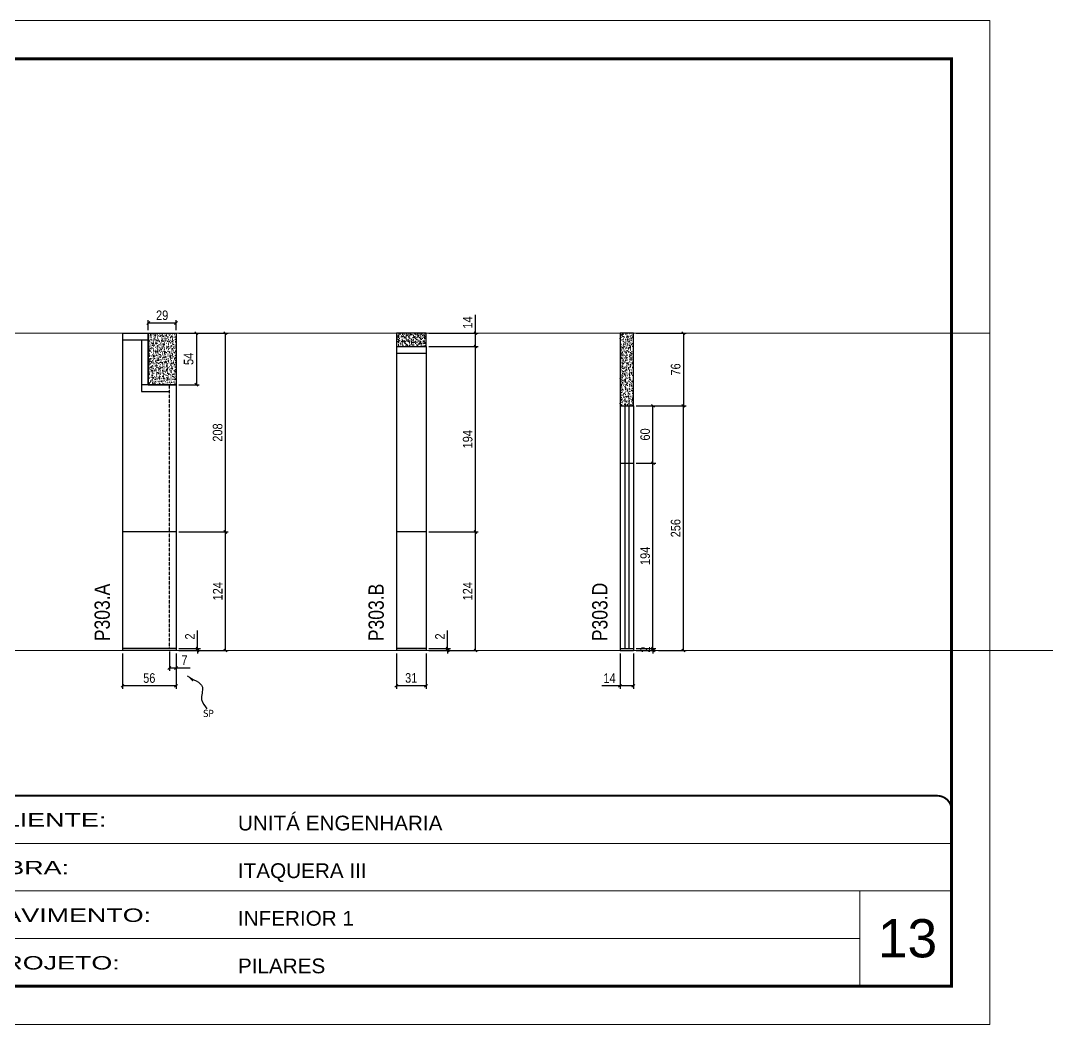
# Model space of a CAD drawing. Extents: x 2282 to 12463, y 760 to 16806.
# Drawn here: x 3356 to 4430, y 12245 to 13295 of the extents above; entities that cross this region are included whole.
import ezdxf

# ---------------------------------------------------------------- set-up
doc = ezdxf.new("R2010")
doc.units = 0
for name, pattern in [('CONTINUO', [0]), ('DASHED', [0.75, 0.5, -0.25]), ('HIDDEN', [0.375, 0.25, -0.125])]:
    doc.linetypes.add(name, pattern=pattern)
for name, color, linetype, lineweight in [('CARIMBO', 255, 'Continuous', 9), ('Folhas', 255, 'Continuous', 9), ('SARRAFO DE PRESSAO', 251, 'DASHED', 9)]:
    doc.layers.add(name, color=color, linetype=linetype, lineweight=lineweight)
for name, color, linetype in [('COTA', 241, 'Continuous'), ('NOMENCLATURA', 7, 'Continuous'), ('Painéis', 200, 'Continuous'), ('SARR_2.2x7', 40, 'Continuous'), ('SARR_EDITAR', 141, 'Continuous'), ('texto', 7, 'Continuous')]:
    doc.layers.add(name, color=color, linetype=linetype)
doc.styles.add('ARIAL', font='arial.ttf')
doc.styles.add('ARIAL_NARROW', font='ARIALN.TTF', dxfattribs={"height": 0.2})
doc.styles.add('COTA TECNICA', font='techl___.ttf', dxfattribs={"height": 10})
doc.styles.add('COTA TECNICA-50', font='techl___.ttf', dxfattribs={"height": 10})
doc.styles.get("Standard").update_dxf_attribs({"font": 'arial.ttf'})
doc.styles.add('Tecnologia', font='')
doc.styles.get('Tecnologia').set_extended_font_data('Forgotten Futurist')
doc.dimstyles.new('COTA PAINEL-50', dxfattribs={"dimtxt": 10, "dimasz": 3, "dimexe": 3, "dimexo": 3, "dimgap": 3, "dimtad": 1, "dimdec": 1, "dimzin": 12, "dimdsep": 46, "dimtxsty": 'COTA TECNICA-50', "dimblk1": 'OBLIQUE', "dimblk2": 'OBLIQUE', "dimsah": 1, "dimcen": 0.9, "dimclrd": 4, "dimclre": 4, "dimclrt": 240, "dimadec": 1, "dimazin": 3, "dimtfac": 1, "dimtdec": 1, "dimtmove": 0, "dimatfit": 3, "dimfxl": 1, "dimtolj": 1, "dimtzin": 12, "dimarcsym": 0})
doc.dimstyles.new('PAINEL', dxfattribs={"dimtxt": 10, "dimasz": 3, "dimexe": 3, "dimexo": 3, "dimgap": 3, "dimtad": 1, "dimdec": 1, "dimzin": 12, "dimdsep": 46, "dimtxsty": 'COTA TECNICA', "dimblk1": 'OBLIQUE', "dimblk2": 'OBLIQUE', "dimsah": 1, "dimcen": 0.9, "dimclrd": 4, "dimclre": 4, "dimclrt": 240, "dimadec": 1, "dimazin": 3, "dimtfac": 1, "dimtdec": 1, "dimtmove": 0, "dimatfit": 3, "dimfxl": 1, "dimtolj": 1, "dimtzin": 12, "dimarcsym": 0})
doc.dimstyles.get("Standard").update_dxf_attribs({"dimtxt": 0.18, "dimasz": 0.18, "dimexe": 0.18, "dimexo": 0.0625, "dimgap": 0.09, "dimtad": 0, "dimtih": 1, "dimtoh": 1, "dimdec": 4, "dimzin": 0, "dimdsep": 46, "dimtxsty": 'Standard', "dimcen": 0.09, "dimadec": 0, "dimazin": 0, "dimtfac": 1, "dimtdec": 4, "dimtofl": 0, "dimtmove": 0, "dimatfit": 3, "dimfxl": 1, "dimtolj": 1, "dimtzin": 0, "dimarcsym": 0})

# ---------------------------------------------------------------- blocks, each defined once
blk = doc.blocks.new('9999999999')
at = {"color": 30, "linetype": 'CONTINUO'}
for p, q in [((98564.6, 34230.2), (98564.6, 34429.4)), ((98564.6, 34379.6), (99584, 34379.6)), ((98564.6, 34329.8), (99488, 34329.8)), ((99584, 34329.8), (99488, 34329.8)), ((99488, 34329.8), (99488, 34230.2)), ((98564.6, 34280), (99488, 34280))]:
    blk.add_line(p, q, dxfattribs=at)
at = {"color": 30, "linetype": 'CONTINUO', "const_width": 2}
blk.add_lwpolyline([(99584, 34230.2), (99584, 34414.4, 0.414214), (99569, 34429.4), (98229, 34429.4, 0.414214), (98214, 34414.4), (98214, 34245.2, 0.414214), (98229, 34230.2), (99584, 34230.2)], format="xyb", dxfattribs=at)
at = {"layer": 'Folhas'}
blk.add_lwpolyline([(98139, 34190.2), (99624, 34190.2), (99624, 35240.2), (98139, 35240.2)], close=True, dxfattribs=at)
at = {"layer": 'Folhas', "color": 30, "const_width": 3}
blk.add_lwpolyline([(98214, 34230.2), (99584, 34230.2), (99584, 35200.2), (98214, 35200.2)], close=True, dxfattribs=at)
at = {"color": 7, "linetype": 'Continuous', "ltscale": 5, "style": 'ARIAL'}
for s, height, p in [('UNITÁ ENGENHARIA', 15.483, (98837.7, 34393.1)), ('ITAQUERA III', 15.483, (98837.7, 34343.3)), ('INFERIOR 1', 15.48, (98837.7, 34293.5)), ('NOVA SISTEMAS CONSTRUTIVOS', 11.059, (98263.2, 34267.2)), ('PILARES', 15.48, (98837.7, 34243.7))]:
    blk.add_text(s, height=height, dxfattribs=at).set_placement(p)
at = {"layer": 'Folhas', "color": 7, "style": 'Tecnologia', "width": 1.5}
for s, p in [('CLIENTE:', (98573.7, 34397.2)), ('OBRA:', (98573.7, 34347.3)), ('PAVIMENTO:', (98573.7, 34297.5)), ('PROJETO:', (98573.7, 34247.7))]:
    blk.add_text(s, height=14, dxfattribs=at).set_placement(p)
blk = doc.blocks.new('_Oblique')
at = {"color": 0, "linetype": 'ByBlock', "lineweight": -2}
blk.add_line((-0.5, -0.5), (0.5, 0.5), dxfattribs=at)
blk = doc.blocks.new('*D311')
at = {"layer": 'COTA', "color": 4, "lineweight": -2, "transparency": 16777216}
for p, q in [((3541.4, 12638.5), (3541.4, 12657.3)), ((3521.9, 12638.5), (3544.4, 12638.5)), ((3521.9, 12636.5), (3544.4, 12636.5)), ((3541.4, 12636.5), (3541.4, 12638.5)), ((3541.4, 12636.5), (3541.4, 12633.5))]:
    blk.add_line(p, q, dxfattribs=at)
at = {"layer": 'Defpoints', "color": 0, "transparency": 16777216}
for p in [(3518.9, 12638.5), (3518.9, 12636.5), (3541.4, 12636.5)]:
    blk.add_point(p, dxfattribs=at)
at = {"layer": 'COTA', "color": 4, "lineweight": -2, "transparency": 16777216, "xscale": 3, "yscale": 3, "zscale": 3}
for p, rotation in [((3541.4, 12638.5), 270), ((3541.4, 12636.5), 90)]:
    blk.add_blockref('_Oblique', p, dxfattribs=dict(at, rotation=rotation))
at = {"layer": 'COTA', "color": 240, "transparency": 16777216, "insert": (3533.4, 12651.2), "char_height": 10, "attachment_point": 5, "rotation": 90, "style": 'COTA TECNICA-50'}
blk.add_mtext('\\A1;2', dxfattribs=at)
blk = doc.blocks.new('*D312')
at = {"layer": 'COTA', "color": 4, "linetype": 'ByBlock', "lineweight": -2, "transparency": 16777216}
for p, q in [((3521.9, 12760.5), (3573.5, 12760.5)), ((3570.5, 12636.5), (3570.5, 12760.5)), ((3521.9, 12636.5), (3573.5, 12636.5))]:
    blk.add_line(p, q, dxfattribs=at)
at = {"layer": 'Defpoints', "color": 0, "linetype": 'ByBlock', "transparency": 16777216}
for p in [(3518.9, 12760.5), (3570.5, 12760.5), (3518.9, 12636.5)]:
    blk.add_point(p, dxfattribs=at)
at = {"layer": 'COTA', "color": 4, "linetype": 'ByBlock', "lineweight": -2, "transparency": 16777216, "xscale": 3, "yscale": 3, "zscale": 3}
for p, rotation in [((3570.5, 12760.5), 90), ((3570.5, 12636.5), 270)]:
    blk.add_blockref('_Oblique', p, dxfattribs=dict(at, rotation=rotation))
at = {"layer": 'COTA', "color": 240, "linetype": 'ByBlock', "transparency": 16777216, "insert": (3562.5, 12698.5), "char_height": 10, "attachment_point": 5, "rotation": 90, "style": 'COTA TECNICA'}
blk.add_mtext('\\A1;124', dxfattribs=at)
blk = doc.blocks.new('*D317')
at = {"layer": 'COTA', "color": 4, "linetype": 'ByBlock', "lineweight": -2, "transparency": 16777216}
for p, q in [((3462.9, 12633.5), (3462.9, 12596.6)), ((3518.9, 12633.5), (3518.9, 12596.6)), ((3518.9, 12599.6), (3462.9, 12599.6))]:
    blk.add_line(p, q, dxfattribs=at)
at = {"layer": 'Defpoints', "color": 0, "linetype": 'ByBlock', "transparency": 16777216}
for p in [(3462.9, 12636.5), (3518.9, 12636.5), (3462.9, 12599.6)]:
    blk.add_point(p, dxfattribs=at)
at = {"layer": 'COTA', "color": 4, "linetype": 'ByBlock', "lineweight": -2, "transparency": 16777216, "xscale": 3, "yscale": 3, "zscale": 3, "rotation": 180}
blk.add_blockref('_Oblique', (3462.9, 12599.6), dxfattribs=at)
at = {"layer": 'COTA', "color": 4, "linetype": 'ByBlock', "lineweight": -2, "transparency": 16777216, "xscale": 3, "yscale": 3, "zscale": 3}
blk.add_blockref('_Oblique', (3518.9, 12599.6), dxfattribs=at)
at = {"layer": 'COTA', "color": 240, "linetype": 'ByBlock', "transparency": 16777216, "insert": (3490.9, 12607.7), "char_height": 10, "attachment_point": 5, "style": 'COTA TECNICA'}
blk.add_mtext('\\A1;56', dxfattribs=at)
blk = doc.blocks.new('*D313')
at = {"layer": 'COTA', "color": 4, "lineweight": -2, "transparency": 16777216}
for p, q in [((3511.9, 12635.5), (3511.9, 12615.3)), ((3518.9, 12633.5), (3518.9, 12615.3)), ((3511.9, 12618.3), (3518.9, 12618.3)), ((3518.9, 12618.3), (3533.6, 12618.3))]:
    blk.add_line(p, q, dxfattribs=at)
at = {"layer": 'Defpoints', "color": 0, "transparency": 16777216}
for p in [(3511.9, 12638.5), (3518.9, 12636.5), (3518.9, 12618.3)]:
    blk.add_point(p, dxfattribs=at)
at = {"layer": 'COTA', "color": 4, "lineweight": -2, "transparency": 16777216, "xscale": 3, "yscale": 3, "zscale": 3, "rotation": 180}
blk.add_blockref('_Oblique', (3511.9, 12618.3), dxfattribs=at)
at = {"layer": 'COTA', "color": 4, "lineweight": -2, "transparency": 16777216, "xscale": 3, "yscale": 3, "zscale": 3}
blk.add_blockref('_Oblique', (3518.9, 12618.3), dxfattribs=at)
at = {"layer": 'COTA', "color": 240, "transparency": 16777216, "insert": (3527.7, 12626.4), "char_height": 10, "attachment_point": 5, "style": 'COTA TECNICA-50'}
blk.add_mtext('\\A1;7', dxfattribs=at)
blk = doc.blocks.new('*D314')
at = {"layer": 'COTA', "color": 4, "linetype": 'ByBlock', "lineweight": -2, "transparency": 16777216}
for p, q in [((3521.9, 12968.5), (3573.5, 12968.5)), ((3570.5, 12760.5), (3570.5, 12968.5)), ((3521.9, 12760.5), (3573.5, 12760.5))]:
    blk.add_line(p, q, dxfattribs=at)
at = {"layer": 'Defpoints', "color": 0, "linetype": 'ByBlock', "transparency": 16777216}
for p in [(3518.9, 12968.5), (3570.5, 12968.5), (3518.9, 12760.5)]:
    blk.add_point(p, dxfattribs=at)
at = {"layer": 'COTA', "color": 4, "linetype": 'ByBlock', "lineweight": -2, "transparency": 16777216, "xscale": 3, "yscale": 3, "zscale": 3}
for p, rotation in [((3570.5, 12968.5), 90), ((3570.5, 12760.5), 270)]:
    blk.add_blockref('_Oblique', p, dxfattribs=dict(at, rotation=rotation))
at = {"layer": 'COTA', "color": 240, "linetype": 'ByBlock', "transparency": 16777216, "insert": (3562.4, 12864.5), "char_height": 10, "attachment_point": 5, "rotation": 90, "style": 'COTA TECNICA'}
blk.add_mtext('\\A1;208', dxfattribs=at)
blk = doc.blocks.new('*D315')
at = {"layer": 'COTA', "color": 4, "linetype": 'ByBlock', "lineweight": -2, "transparency": 16777216}
for p, q in [((3521.9, 12968.5), (3543.2, 12968.5)), ((3540.2, 12968.5), (3540.2, 12914.5)), ((3521.9, 12914.5), (3543.2, 12914.5))]:
    blk.add_line(p, q, dxfattribs=at)
at = {"layer": 'Defpoints', "color": 0, "linetype": 'ByBlock', "transparency": 16777216}
for p in [(3518.9, 12968.5), (3518.9, 12914.5), (3540.2, 12914.5)]:
    blk.add_point(p, dxfattribs=at)
at = {"layer": 'COTA', "color": 4, "linetype": 'ByBlock', "lineweight": -2, "transparency": 16777216, "xscale": 3, "yscale": 3, "zscale": 3}
for p, rotation in [((3540.2, 12968.5), 90), ((3540.2, 12914.5), 270)]:
    blk.add_blockref('_Oblique', p, dxfattribs=dict(at, rotation=rotation))
at = {"layer": 'COTA', "color": 240, "linetype": 'ByBlock', "transparency": 16777216, "insert": (3532.1, 12941.5), "char_height": 10, "attachment_point": 5, "rotation": 90, "style": 'COTA TECNICA'}
blk.add_mtext('\\A1;54', dxfattribs=at)
blk = doc.blocks.new('*D316')
at = {"layer": 'COTA', "color": 4, "linetype": 'ByBlock', "lineweight": -2, "transparency": 16777216}
for p, q in [((3489.9, 12971.5), (3489.9, 12982)), ((3518.9, 12979), (3489.9, 12979)), ((3518.9, 12971.5), (3518.9, 12982))]:
    blk.add_line(p, q, dxfattribs=at)
at = {"layer": 'Defpoints', "color": 0, "linetype": 'ByBlock', "transparency": 16777216}
for p in [(3489.9, 12979), (3489.9, 12968.5), (3518.9, 12968.5)]:
    blk.add_point(p, dxfattribs=at)
at = {"layer": 'COTA', "color": 4, "linetype": 'ByBlock', "lineweight": -2, "transparency": 16777216, "xscale": 3, "yscale": 3, "zscale": 3, "rotation": 180}
blk.add_blockref('_Oblique', (3489.9, 12979), dxfattribs=at)
at = {"layer": 'COTA', "color": 4, "linetype": 'ByBlock', "lineweight": -2, "transparency": 16777216, "xscale": 3, "yscale": 3, "zscale": 3}
blk.add_blockref('_Oblique', (3518.9, 12979), dxfattribs=at)
at = {"layer": 'COTA', "color": 240, "linetype": 'ByBlock', "transparency": 16777216, "insert": (3504.4, 12987.1), "char_height": 10, "attachment_point": 5, "style": 'COTA TECNICA'}
blk.add_mtext('\\A1;29', dxfattribs=at)
blk = doc.blocks.new('*D320')
at = {"layer": 'COTA', "color": 4, "lineweight": -2, "transparency": 16777216}
for p, q in [((3802.9, 12638.5), (3802.9, 12657.3)), ((3783.3, 12638.5), (3805.9, 12638.5)), ((3783.3, 12636.5), (3805.9, 12636.5)), ((3802.9, 12636.5), (3802.9, 12638.5)), ((3802.9, 12636.5), (3802.9, 12633.5))]:
    blk.add_line(p, q, dxfattribs=at)
at = {"layer": 'Defpoints', "color": 0, "transparency": 16777216}
for p in [(3780.3, 12638.5), (3780.3, 12636.5), (3802.9, 12636.5)]:
    blk.add_point(p, dxfattribs=at)
at = {"layer": 'COTA', "color": 4, "lineweight": -2, "transparency": 16777216, "xscale": 3, "yscale": 3, "zscale": 3}
for p, rotation in [((3802.9, 12638.5), 270), ((3802.9, 12636.5), 90)]:
    blk.add_blockref('_Oblique', p, dxfattribs=dict(at, rotation=rotation))
at = {"layer": 'COTA', "color": 240, "transparency": 16777216, "insert": (3794.9, 12651.2), "char_height": 10, "attachment_point": 5, "rotation": 90, "style": 'COTA TECNICA-50'}
blk.add_mtext('\\A1;2', dxfattribs=at)
blk = doc.blocks.new('*D318')
at = {"layer": 'COTA', "color": 4, "linetype": 'ByBlock', "lineweight": -2, "transparency": 16777216}
for p, q in [((3783.3, 12760.5), (3835, 12760.5)), ((3832, 12636.5), (3832, 12760.5)), ((3783.3, 12636.5), (3835, 12636.5))]:
    blk.add_line(p, q, dxfattribs=at)
at = {"layer": 'Defpoints', "color": 0, "linetype": 'ByBlock', "transparency": 16777216}
for p in [(3780.3, 12760.5), (3832, 12760.5), (3780.3, 12636.5)]:
    blk.add_point(p, dxfattribs=at)
at = {"layer": 'COTA', "color": 4, "linetype": 'ByBlock', "lineweight": -2, "transparency": 16777216, "xscale": 3, "yscale": 3, "zscale": 3}
for p, rotation in [((3832, 12760.5), 90), ((3832, 12636.5), 270)]:
    blk.add_blockref('_Oblique', p, dxfattribs=dict(at, rotation=rotation))
at = {"layer": 'COTA', "color": 240, "linetype": 'ByBlock', "transparency": 16777216, "insert": (3823.9, 12698.5), "char_height": 10, "attachment_point": 5, "rotation": 90, "style": 'COTA TECNICA'}
blk.add_mtext('\\A1;124', dxfattribs=at)
blk = doc.blocks.new('*D321')
at = {"layer": 'COTA', "color": 4, "linetype": 'ByBlock', "lineweight": -2, "transparency": 16777216}
for p, q in [((3749.3, 12633.5), (3749.3, 12596.6)), ((3780.3, 12633.5), (3780.3, 12596.6)), ((3780.3, 12599.6), (3749.3, 12599.6))]:
    blk.add_line(p, q, dxfattribs=at)
at = {"layer": 'Defpoints', "color": 0, "linetype": 'ByBlock', "transparency": 16777216}
for p in [(3749.3, 12636.5), (3780.3, 12636.5), (3749.3, 12599.6)]:
    blk.add_point(p, dxfattribs=at)
at = {"layer": 'COTA', "color": 4, "linetype": 'ByBlock', "lineweight": -2, "transparency": 16777216, "xscale": 3, "yscale": 3, "zscale": 3, "rotation": 180}
blk.add_blockref('_Oblique', (3749.3, 12599.6), dxfattribs=at)
at = {"layer": 'COTA', "color": 4, "linetype": 'ByBlock', "lineweight": -2, "transparency": 16777216, "xscale": 3, "yscale": 3, "zscale": 3}
blk.add_blockref('_Oblique', (3780.3, 12599.6), dxfattribs=at)
at = {"layer": 'COTA', "color": 240, "linetype": 'ByBlock', "transparency": 16777216, "insert": (3764.8, 12607.8), "char_height": 10, "attachment_point": 5, "style": 'COTA TECNICA'}
blk.add_mtext('\\A1;31', dxfattribs=at)
blk = doc.blocks.new('*D319')
at = {"layer": 'COTA', "color": 4, "linetype": 'ByBlock', "lineweight": -2, "transparency": 16777216}
for p, q in [((3783.3, 12954.5), (3835, 12954.5)), ((3832, 12760.5), (3832, 12954.5)), ((3783.3, 12760.5), (3835, 12760.5))]:
    blk.add_line(p, q, dxfattribs=at)
at = {"layer": 'Defpoints', "color": 0, "linetype": 'ByBlock', "transparency": 16777216}
for p in [(3780.3, 12954.5), (3832, 12954.5), (3780.3, 12760.5)]:
    blk.add_point(p, dxfattribs=at)
at = {"layer": 'COTA', "color": 4, "linetype": 'ByBlock', "lineweight": -2, "transparency": 16777216, "xscale": 3, "yscale": 3, "zscale": 3}
for p, rotation in [((3832, 12954.5), 90), ((3832, 12760.5), 270)]:
    blk.add_blockref('_Oblique', p, dxfattribs=dict(at, rotation=rotation))
at = {"layer": 'COTA', "color": 240, "linetype": 'ByBlock', "transparency": 16777216, "insert": (3823.9, 12857.5), "char_height": 10, "attachment_point": 5, "rotation": 90, "style": 'COTA TECNICA'}
blk.add_mtext('\\A1;194', dxfattribs=at)
blk = doc.blocks.new('*D322')
at = {"layer": 'COTA', "color": 4, "lineweight": -2, "transparency": 16777216}
for p, q in [((3832, 12968.5), (3832, 12987.6)), ((3783.3, 12968.5), (3835, 12968.5)), ((3832, 12954.5), (3832, 12968.5)), ((3783.3, 12954.5), (3835, 12954.5))]:
    blk.add_line(p, q, dxfattribs=at)
at = {"layer": 'Defpoints', "color": 0, "transparency": 16777216}
for p in [(3780.3, 12968.5), (3832, 12968.5), (3780.3, 12954.5)]:
    blk.add_point(p, dxfattribs=at)
at = {"layer": 'COTA', "color": 4, "lineweight": -2, "transparency": 16777216, "xscale": 3, "yscale": 3, "zscale": 3}
for p, rotation in [((3832, 12968.5), 90), ((3832, 12954.5), 270)]:
    blk.add_blockref('_Oblique', p, dxfattribs=dict(at, rotation=rotation))
at = {"layer": 'COTA', "color": 240, "transparency": 16777216, "insert": (3823.9, 12979.6), "char_height": 10, "attachment_point": 5, "rotation": 90, "style": 'COTA TECNICA'}
blk.add_mtext('\\A1;14', dxfattribs=at)
blk = doc.blocks.new('*D323')
at = {"layer": 'COTA', "color": 4, "lineweight": -2, "transparency": 16777216}
for p, q in [((4017.6, 12638.5), (4017.6, 12641.5)), ((4000.2, 12638.5), (4020.6, 12638.5)), ((4000.2, 12636.5), (4020.6, 12636.5)), ((4017.6, 12636.5), (4017.6, 12638.5)), ((4017.6, 12636.5), (4017.6, 12633.5))]:
    blk.add_line(p, q, dxfattribs=at)
at = {"layer": 'Defpoints', "color": 0, "transparency": 16777216}
for p in [(3997.2, 12638.5), (3997.2, 12636.5), (4017.6, 12638.5)]:
    blk.add_point(p, dxfattribs=at)
at = {"layer": 'COTA', "color": 4, "lineweight": -2, "transparency": 16777216, "xscale": 3, "yscale": 3, "zscale": 3}
for p, rotation in [((4017.6, 12638.5), 270), ((4017.6, 12636.5), 90)]:
    blk.add_blockref('_Oblique', p, dxfattribs=dict(at, rotation=rotation))
at = {"layer": 'COTA', "color": 240, "transparency": 16777216, "insert": (4009.6, 12637.5), "char_height": 10, "attachment_point": 5, "rotation": 90, "style": 'COTA TECNICA-50'}
blk.add_mtext('\\A1;2', dxfattribs=at)
blk = doc.blocks.new('*D324')
at = {"layer": 'COTA', "color": 4, "linetype": 'ByBlock', "lineweight": -2, "transparency": 16777216}
for p, q in [((4019.9, 12892.5), (4052.5, 12892.5)), ((4049.5, 12636.5), (4049.5, 12892.5)), ((4023.6, 12636.5), (4052.5, 12636.5))]:
    blk.add_line(p, q, dxfattribs=at)
at = {"layer": 'Defpoints', "color": 0, "linetype": 'ByBlock', "transparency": 16777216}
for p in [(4016.9, 12892.5), (4049.5, 12892.5), (4020.6, 12636.5)]:
    blk.add_point(p, dxfattribs=at)
at = {"layer": 'COTA', "color": 4, "linetype": 'ByBlock', "lineweight": -2, "transparency": 16777216, "xscale": 3, "yscale": 3, "zscale": 3}
for p, rotation in [((4049.5, 12892.5), 90), ((4049.5, 12636.5), 270)]:
    blk.add_blockref('_Oblique', p, dxfattribs=dict(at, rotation=rotation))
at = {"layer": 'COTA', "color": 240, "linetype": 'ByBlock', "transparency": 16777216, "insert": (4041.4, 12764.5), "char_height": 10, "attachment_point": 5, "rotation": 90, "style": 'COTA TECNICA'}
blk.add_mtext('\\A1;256', dxfattribs=at)
blk = doc.blocks.new('*D325')
at = {"layer": 'COTA', "color": 4, "linetype": 'ByBlock', "lineweight": -2, "transparency": 16777216}
for p, q in [((4000.2, 12832.5), (4020.6, 12832.5)), ((4017.6, 12638.5), (4017.6, 12832.5)), ((4000.2, 12638.5), (4020.6, 12638.5))]:
    blk.add_line(p, q, dxfattribs=at)
at = {"layer": 'Defpoints', "color": 0, "linetype": 'ByBlock', "transparency": 16777216}
for p in [(3997.2, 12832.5), (4017.6, 12832.5), (3997.2, 12638.5)]:
    blk.add_point(p, dxfattribs=at)
at = {"layer": 'COTA', "color": 4, "linetype": 'ByBlock', "lineweight": -2, "transparency": 16777216, "xscale": 3, "yscale": 3, "zscale": 3}
for p, rotation in [((4017.6, 12832.5), 90), ((4017.6, 12638.5), 270)]:
    blk.add_blockref('_Oblique', p, dxfattribs=dict(at, rotation=rotation))
at = {"layer": 'COTA', "color": 240, "linetype": 'ByBlock', "transparency": 16777216, "insert": (4009.5, 12735.5), "char_height": 10, "attachment_point": 5, "rotation": 90, "style": 'COTA TECNICA'}
blk.add_mtext('\\A1;194', dxfattribs=at)
blk = doc.blocks.new('*D326')
at = {"layer": 'COTA', "color": 4, "linetype": 'ByBlock', "lineweight": -2, "transparency": 16777216}
for p, q in [((3983.2, 12633.5), (3983.2, 12596.6)), ((3997.2, 12633.5), (3997.2, 12596.6)), ((3983.2, 12599.6), (3964.1, 12599.6)), ((3997.2, 12599.6), (3983.2, 12599.6))]:
    blk.add_line(p, q, dxfattribs=at)
at = {"layer": 'Defpoints', "color": 0, "linetype": 'ByBlock', "transparency": 16777216}
for p in [(3983.2, 12636.5), (3997.2, 12636.5), (3983.2, 12599.6)]:
    blk.add_point(p, dxfattribs=at)
at = {"layer": 'COTA', "color": 4, "linetype": 'ByBlock', "lineweight": -2, "transparency": 16777216, "xscale": 3, "yscale": 3, "zscale": 3, "rotation": 180}
blk.add_blockref('_Oblique', (3983.2, 12599.6), dxfattribs=at)
at = {"layer": 'COTA', "color": 4, "linetype": 'ByBlock', "lineweight": -2, "transparency": 16777216, "xscale": 3, "yscale": 3, "zscale": 3}
blk.add_blockref('_Oblique', (3997.2, 12599.6), dxfattribs=at)
at = {"layer": 'COTA', "color": 240, "linetype": 'ByBlock', "transparency": 16777216, "insert": (3972.2, 12607.6), "char_height": 10, "attachment_point": 5, "style": 'COTA TECNICA'}
blk.add_mtext('\\A1;14', dxfattribs=at)
blk = doc.blocks.new('*D327')
at = {"layer": 'COTA', "color": 4, "linetype": 'ByBlock', "lineweight": -2, "transparency": 16777216}
for p, q in [((4000.2, 12892.5), (4020.6, 12892.5)), ((4017.6, 12832.5), (4017.6, 12892.5)), ((4000.2, 12832.5), (4020.6, 12832.5))]:
    blk.add_line(p, q, dxfattribs=at)
at = {"layer": 'Defpoints', "color": 0, "linetype": 'ByBlock', "transparency": 16777216}
for p in [(3997.2, 12892.5), (4017.6, 12892.5), (3997.2, 12832.5)]:
    blk.add_point(p, dxfattribs=at)
at = {"layer": 'COTA', "color": 4, "linetype": 'ByBlock', "lineweight": -2, "transparency": 16777216, "xscale": 3, "yscale": 3, "zscale": 3}
for p, rotation in [((4017.6, 12892.5), 90), ((4017.6, 12832.5), 270)]:
    blk.add_blockref('_Oblique', p, dxfattribs=dict(at, rotation=rotation))
at = {"layer": 'COTA', "color": 240, "linetype": 'ByBlock', "transparency": 16777216, "insert": (4009.5, 12862.5), "char_height": 10, "attachment_point": 5, "rotation": 90, "style": 'COTA TECNICA'}
blk.add_mtext('\\A1;60', dxfattribs=at)
blk = doc.blocks.new('*D328')
at = {"layer": 'COTA', "color": 4, "lineweight": -2, "transparency": 16777216}
for p, q in [((4000.2, 12968.5), (4052.5, 12968.5)), ((4049.5, 12968.5), (4049.5, 12892.5)), ((4000.2, 12892.5), (4052.5, 12892.5))]:
    blk.add_line(p, q, dxfattribs=at)
at = {"layer": 'Defpoints', "color": 0, "transparency": 16777216}
for p in [(3997.2, 12968.5), (3997.2, 12892.5), (4049.5, 12892.5)]:
    blk.add_point(p, dxfattribs=at)
at = {"layer": 'COTA', "color": 4, "lineweight": -2, "transparency": 16777216, "xscale": 3, "yscale": 3, "zscale": 3}
for p, rotation in [((4049.5, 12968.5), 90), ((4049.5, 12892.5), 270)]:
    blk.add_blockref('_Oblique', p, dxfattribs=dict(at, rotation=rotation))
at = {"layer": 'COTA', "color": 240, "transparency": 16777216, "insert": (4041.4, 12930.5), "char_height": 10, "attachment_point": 5, "rotation": 90, "style": 'COTA TECNICA'}
blk.add_mtext('\\A1;76', dxfattribs=at)

msp = doc.modelspace()

# ---------------------------------------------------------------- hatches: boundary and pattern name
at = {"layer": 'COTA', "linetype": 'ByBlock'}
h = msp.add_hatch(dxfattribs=at)
h.set_pattern_fill('AR-CONC', color=256, scale=0.03)
h.set_pattern_definition([(50, (-127854.296, -17350.4904), (5.46554007, -0.47817257), [0.5715, -6.2865]), (355, (-127854.296, -17350.4904), (-1.05730264, 5.73170536), [0.4572, -5.02921753]), (100.4514447, (-127853.8404, -17350.53), (4.40823741, 5.25353256), [0.48570026, -5.34270734]), (46.1842, (-127854.296, -17348.9664), (8.13237123, -1.26126984), [0.85725, -9.42975]), (96.6355576, (-127853.618, -17349.0715), (7.122124, 7.42278374), [0.7285507, -8.01406824]), (351.184151, (-127854.296, -17348.966), (7.122124, 7.42278374), [0.685799, -7.54379196]), (21, (-127853.534, -17349.3474), (4.54843174, -3.06795595), [0.5715, -6.2865]), (326, (-127853.534, -17349.3474), (1.85406085, 5.52563898), [0.4572, -5.0292]), (71.451445, (-127853.155, -17349.603), (6.40249258, 2.45768307), [0.48570026, -5.34269813]), (37.5, (-127854.2959, -17350.4904), (0.092658098, 2.536651166), [0, -4.96824, 0, -5.1054, 0, -5.04825]), (7.5, (-127854.296, -17350.4904), (2.004589875, 3.005417245), [0, -2.91084, 0, -4.85394, 0, -1.92405]), (327.5, (-127855.9951, -17350.4904), (4.067717855, -0.17186232), [0, -1.905, 0, -5.9436, 0, -7.8867]), (317.5, (-127856.757, -17350.4904), (4.44387544, 0.76279473), [0, -2.4765, 0, -3.94716, 0, -5.6007])])
h.paths.add_polyline_path([(3518.87, 12968.5), (3489.87, 12968.5), (3489.87, 12914.5), (3518.87, 12914.5)])
at = {"layer": 'COTA'}
h = msp.add_hatch(dxfattribs=at)
h.set_pattern_fill('AR-CONC', color=256, scale=0.03)
h.set_pattern_definition([(50, (-1687.722, -2297.15), (5.4655401, -0.4781726), [0.5715, -6.2865]), (355, (-1687.722, -2297.15), (-1.0573026, 5.7317054), [0.4572, -5.0292175]), (100.451445, (-1687.2666, -2297.19), (4.4082374, 5.2535326), [0.4857003, -5.3427073]), (46.1842, (-1687.722, -2295.626), (8.1323712, -1.2612698), [0.85725, -9.42975]), (96.63556, (-1687.044, -2295.731), (7.122124, 7.4227837), [0.7285507, -8.0140682]), (351.18415, (-1687.722, -2295.626), (7.122124, 7.4227837), [0.685799, -7.543792]), (21, (-1686.96, -2296.007), (4.5484317, -3.067956), [0.5715, -6.2865]), (326, (-1686.96, -2296.007), (1.8540609, 5.525639), [0.4572, -5.0292]), (71.451445, (-1686.581, -2296.263), (6.4024926, 2.457683), [0.4857003, -5.3426981]), (37.5, (-1687.722, -2297.1502), (0.0926581, 2.53665117), [0, -4.96824, 0, -5.1054, 0, -5.04825]), (7.5, (-1687.722, -2297.1502), (2.00458988, 3.00541724), [0, -2.91084, 0, -4.85394, 0, -1.92405]), (327.5, (-1689.4213, -2297.1502), (4.06771786, -0.17186232), [0, -1.905, 0, -5.9436, 0, -7.8867]), (317.5, (-1690.1833, -2297.1502), (4.44387544, 0.7627947), [0, -2.4765, 0, -3.94716, 0, -5.6007])])
h.paths.add_polyline_path([(3749.33, 12968.5), (3749.33, 12954.5), (3780.33, 12954.5), (3780.33, 12968.5)])
h = msp.add_hatch(dxfattribs=at)
h.set_pattern_fill('AR-CONC', color=256, scale=0.03)
h.set_pattern_definition([(50, (-1716.802, -2297.15), (5.4655401, -0.4781726), [0.5715, -6.2865]), (355, (-1716.802, -2297.15), (-1.0573026, 5.7317054), [0.4572, -5.0292175]), (100.451445, (-1716.3464, -2297.19), (4.4082374, 5.2535326), [0.4857003, -5.3427073]), (46.1842, (-1716.802, -2295.626), (8.1323712, -1.2612698), [0.85725, -9.42975]), (96.63556, (-1716.124, -2295.731), (7.122124, 7.4227837), [0.7285507, -8.0140682]), (351.18415, (-1716.802, -2295.626), (7.122124, 7.4227837), [0.685799, -7.543792]), (21, (-1716.04, -2296.007), (4.5484317, -3.067956), [0.5715, -6.2865]), (326, (-1716.04, -2296.007), (1.8540609, 5.525639), [0.4572, -5.0292]), (71.451445, (-1715.661, -2296.263), (6.4024926, 2.457683), [0.4857003, -5.3426981]), (37.5, (-1716.8018, -2297.1502), (0.0926581, 2.53665117), [0, -4.96824, 0, -5.1054, 0, -5.04825]), (7.5, (-1716.8018, -2297.1502), (2.00458988, 3.00541724), [0, -2.91084, 0, -4.85394, 0, -1.92405]), (327.5, (-1718.501, -2297.1502), (4.06771786, -0.17186232), [0, -1.905, 0, -5.9436, 0, -7.8867]), (317.5, (-1719.263, -2297.1502), (4.44387544, 0.7627947), [0, -2.4765, 0, -3.94716, 0, -5.6007])])
h.paths.add_polyline_path([(3997.23, 12892.5), (3997.23, 12968.5), (3983.23, 12968.5), (3983.23, 12892.5)])

# ---------------------------------------------------------------- linework, layer by layer
at = {"layer": 'CARIMBO', "color": 3}
for p, q in [((2282.39, 12968.5), (4369.89, 12968.5)), ((2282.39, 12636.5), (9611.68, 12636.5))]:
    msp.add_line(p, q, dxfattribs=at)
at = {"layer": 'COTA', "linetype": 'ByBlock'}
for p, q in [((3489.87, 12914.5), (3482.87, 12914.5)), ((3482.87, 12914.5), (3482.87, 12907.5))]:
    msp.add_line(p, q, dxfattribs=at)
msp.add_lwpolyline([(3489.87, 12968.5), (3518.87, 12968.5), (3518.87, 12914.5), (3489.87, 12914.5)], close=True, dxfattribs=at)
at = {"layer": 'COTA'}
for points in [[(3749.33, 12954.5), (3780.33, 12954.5), (3780.33, 12968.5), (3749.33, 12968.5)], [(3983.23, 12892.5), (3997.23, 12892.5), (3997.23, 12968.5), (3983.23, 12968.5)]]:
    msp.add_lwpolyline(points, close=True, dxfattribs=at)
at = {"layer": 'Painéis'}
for p, q in [((3462.87, 12968.5), (3462.87, 12636.5)), ((3462.87, 12968.5), (3489.87, 12968.5)), ((3489.87, 12968.5), (3489.87, 12914.5)), ((3749.33, 12954.5), (3749.33, 12636.5)), ((3749.33, 12954.5), (3780.33, 12954.5)), ((3780.33, 12954.5), (3780.33, 12636.5)), ((3489.87, 12914.5), (3518.87, 12914.5)), ((3518.87, 12914.5), (3518.87, 12636.5)), ((3983.23, 12892.5), (3997.23, 12892.5)), ((3983.23, 12892.5), (3983.23, 12636.5)), ((3997.23, 12892.5), (3997.23, 12636.5)), ((3983.23, 12832.5), (3997.23, 12832.5)), ((3518.87, 12760.5), (3462.87, 12760.5)), ((3780.33, 12760.5), (3749.33, 12760.5)), ((3518.87, 12638.5), (3462.87, 12638.5)), ((3518.87, 12636.5), (3462.87, 12636.5)), ((3780.33, 12638.5), (3749.33, 12638.5)), ((3780.33, 12636.5), (3749.33, 12636.5)), ((3983.23, 12638.5), (3997.23, 12638.5)), ((3983.23, 12636.5), (3997.23, 12636.5))]:
    msp.add_line(p, q, dxfattribs=at)
at = {"layer": 'SARR_2.2x7'}
for p, q in [((3462.87, 12961.5), (3489.87, 12961.5)), ((3482.87, 12961.5), (3482.87, 12914.5)), ((3749.33, 12947.5), (3780.33, 12947.5)), ((3482.87, 12907.5), (3511.87, 12907.5))]:
    msp.add_line(p, q, dxfattribs=at)
at = {"layer": 'SARR_2.2x7', "linetype": 'HIDDEN'}
for p, q in [((3511.87, 12914.5), (3511.87, 12760.5)), ((3511.87, 12760.5), (3511.87, 12638.5))]:
    msp.add_line(p, q, dxfattribs=at)
at = {"layer": 'SARR_EDITAR'}
for p, q in [((3988.23, 12892.5), (3988.23, 12638.5)), ((3992.23, 12892.5), (3992.23, 12638.5))]:
    msp.add_line(p, q, dxfattribs=at)

# ---------------------------------------------------------------- block references
at = {"layer": 'SARRAFO DE PRESSAO', "color": 6, "linetype": 'ByBlock'}
msp.add_blockref('9999999999', (-95254.09, -21944.79), dxfattribs=at)

# ---------------------------------------------------------------- texts
at = {"layer": 'CARIMBO', "style": 'ARIAL'}
msp.add_text('13', height=40, dxfattribs=at).set_placement((4252.75, 12315.56))
at = {"layer": 'NOMENCLATURA', "style": 'ARIAL_NARROW'}
for s, p in [('P303.A', (3449.69, 12646.27)), ('P303.B', (3736.15, 12646.27)), ('P303.D', (3970.05, 12646.27))]:
    msp.add_text(s, height=16, rotation=90, dxfattribs=at).set_placement(p)
at = {"layer": 'texto', "color": 0, "insert": (3552.7, 12570.69), "char_height": 7.5, "attachment_point": 5}
msp.add_mtext('{\\fTahoma|b0|i0|c0|p34;\\C4;SP}', dxfattribs=at)

# ---------------------------------------------------------------- dimensions: what is measured, and where the dimension line sits
at = {"layer": 'COTA', "linetype": 'ByBlock'}
for base, p1, p2, picture, middle in [((3489.87, 12979.01), (3518.87, 12968.5), (3489.87, 12968.5), '*D316', (3504.37, 12987.1)), ((3462.87, 12599.57), (3518.87, 12636.5), (3462.87, 12636.5), '*D317', (3490.87, 12607.68)), ((3749.33, 12599.57), (3780.33, 12636.5), (3749.33, 12636.5), '*D321', (3764.83, 12607.79)), ((3983.23, 12599.57), (3997.23, 12636.5), (3983.23, 12636.5), '*D326', (3972.17, 12607.65))]:
    dim = msp.add_linear_dim(base=base, p1=p1, p2=p2, dimstyle='PAINEL', override={"dimarcsym": 2}, dxfattribs=at)
    dim.commit()
    dim.dimension.update_dxf_attribs({"geometry": picture, "text_midpoint": middle})
at = {"layer": 'COTA'}
for base, p1, p2, angle, dimstyle, picture, middle in [((3831.99, 12968.5), (3780.33, 12954.5), (3780.33, 12968.5), 90, 'PAINEL', '*D322', (3823.92, 12979.56)), ((4049.46, 12892.5), (3997.23, 12968.5), (3997.23, 12892.5), 90, 'PAINEL', '*D328', (4041.36, 12930.5)), ((3518.87, 12618.32), (3511.87, 12638.5), (3518.87, 12636.5), 180, 'COTA PAINEL-50', '*D313', (3527.73, 12626.39))]:
    dim = msp.add_linear_dim(base=base, p1=p1, p2=p2, angle=angle, dimstyle=dimstyle, dxfattribs=at)
    dim.commit()
    dim.dimension.update_dxf_attribs({"geometry": picture, "text_midpoint": middle})
at = {"layer": 'COTA', "linetype": 'ByBlock'}
for base, p1, p2, override, picture, middle in [((3570.53, 12968.5), (3518.87, 12760.5), (3518.87, 12968.5), {"dimarcsym": 2}, '*D314', (3562.4, 12864.5)), ((3540.2, 12914.5), (3518.87, 12968.5), (3518.87, 12914.5), {"dimarcsym": 2}, '*D315', (3532.09, 12941.5)), ((3831.99, 12954.5), (3780.33, 12760.5), (3780.33, 12954.5), {"dimarcsym": 2}, '*D319', (3823.89, 12857.5)), ((4017.58, 12892.5), (3997.23, 12832.5), (3997.23, 12892.5), {"dimarcsym": 2}, '*D327', (4009.47, 12862.5)), ((4017.58, 12832.5), (3997.23, 12638.5), (3997.23, 12832.5), {"dimarcsym": 1}, '*D325', (4009.47, 12735.5)), ((3570.53, 12760.5), (3518.87, 12636.5), (3518.87, 12760.5), {"dimarcsym": 1}, '*D312', (3562.46, 12698.5)), ((3831.99, 12760.5), (3780.33, 12636.5), (3780.33, 12760.5), {"dimarcsym": 1}, '*D318', (3823.92, 12698.5))]:
    dim = msp.add_linear_dim(base=base, p1=p1, p2=p2, angle=90, dimstyle='PAINEL', override=override, dxfattribs=at)
    dim.commit()
    dim.dimension.update_dxf_attribs({"geometry": picture, "text_midpoint": middle})
at = {"layer": 'COTA', "color": 3, "linetype": 'ByBlock'}
dim = msp.add_linear_dim(base=(4049.46, 12892.5), p1=(4020.58, 12636.5), p2=(4016.9, 12892.5), angle=90, dimstyle='PAINEL', override={"dimarcsym": 1}, dxfattribs=at)
dim.commit()
dim.dimension.update_dxf_attribs({"geometry": '*D324', "text_midpoint": (4041.35, 12764.5)})
at = {"layer": 'COTA'}
for base, p1, p2, picture, middle in [((3541.39, 12636.5), (3518.87, 12638.5), (3518.87, 12636.5), '*D311', (3541.39, 12651.24)), ((3802.85, 12636.5), (3780.33, 12638.5), (3780.33, 12636.5), '*D320', (3802.85, 12651.24)), ((4017.58, 12638.5), (3997.23, 12636.5), (3997.23, 12638.5), '*D323', (4017.58, 12637.5))]:
    dim = msp.add_linear_dim(base=base, p1=p1, p2=p2, angle=90, dimstyle='COTA PAINEL-50', dxfattribs=at)
    dim.commit()
    dim.dimension.update_dxf_attribs({"geometry": picture, "text_midpoint": middle, "dimtype": 160})

# ---------------------------------------------------------------- leaders
at = {"layer": 'COTA', "path_type": 1}
msp.add_leader([(3530.69, 12610), (3546.48, 12598.16), (3545.55, 12585.16), (3551.11, 12575.37)], dimstyle='Standard', override={"dimasz": 8}, dxfattribs=at)

doc.saveas('drawing.dxf')
